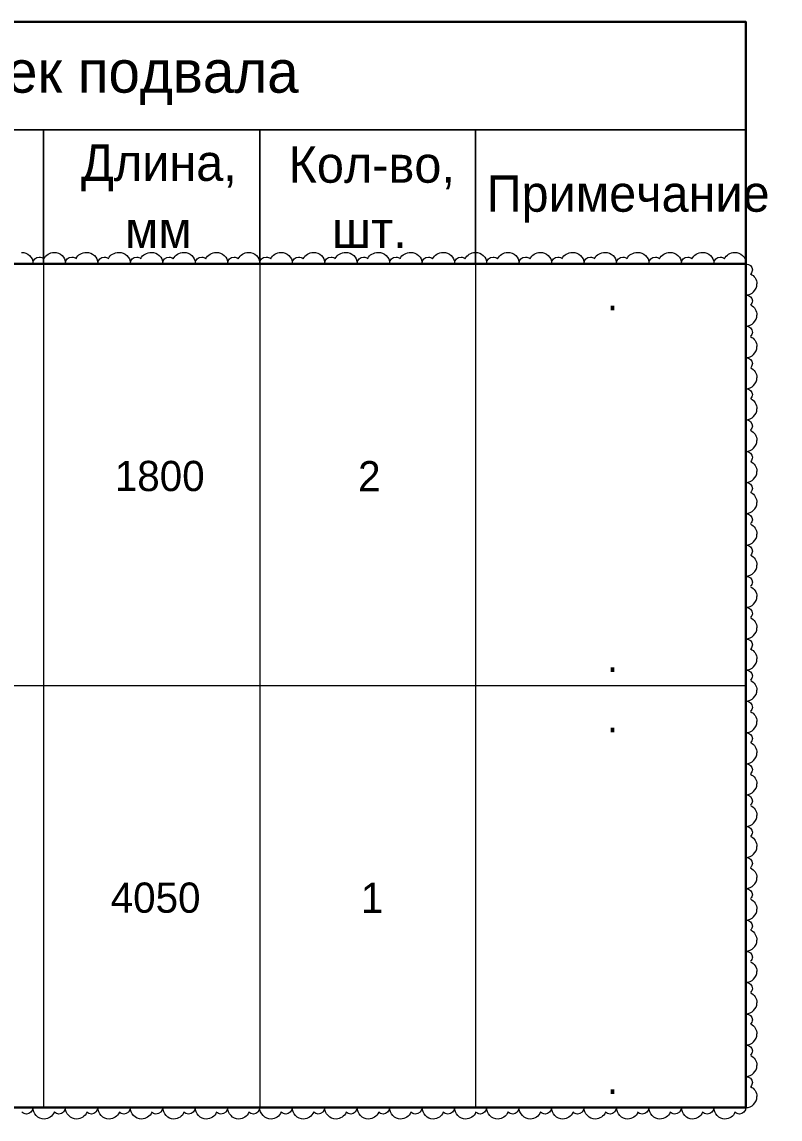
# Model space of a CAD drawing. Header units: millimetres. Extents: x -401725 to 250493, y 305116 to 802890.
# Drawn here: x -375124.191 to -375121.429, y 508964.129 to 508968.127 of the extents above; entities that cross this region are included whole.
import ezdxf

# ---------------------------------------------------------------- set-up
doc = ezdxf.new("R2010")
doc.units = ezdxf.units.MM
doc.layers.add('PDF _Геометрия', color=7, linetype='Continuous', true_color=0x1d1d1d)
doc.layers.add('PDF _Текст', color=7, linetype='Continuous')

msp = doc.modelspace()

# ---------------------------------------------------------------- linework, layer by layer
at = {"layer": 'PDF _Геометрия', "color": 7, "lineweight": 30}
msp.add_lwpolyline([(-375128.049464279, 508968.1271174084), (-375121.5530619624, 508968.1271174084)], close=True, dxfattribs=at)
for points in [[(-375121.5530619624, 508964.1705964801), (-375121.5530619624, 508967.7337848211), (-375121.5530619624, 508968.1271021496), (-375121.5530619624, 508967.7337848211), (-375121.5530619624, 508967.2454713581)], [(-375121.5530619624, 508967.245451013), (-375128.049464279, 508967.245451013)], [(-375121.5530619624, 508964.1704506739), (-375128.049464279, 508964.1704506739)]]:
    msp.add_lwpolyline(points, dxfattribs=at)
at = {"layer": 'PDF _Геометрия', "color": 7, "lineweight": 9}
for points in [[(-375121.5533256003, 508967.7337848211), (-375128.049727917, 508967.7337848211)], [(-375124.1130612164, 508967.2454713581), (-375124.1130612164, 508967.7337848211)], [(-375123.3247277474, 508967.2454713581), (-375123.3247277474, 508967.7337848211)], [(-375122.5380608772, 508967.2454713581), (-375122.5380608772, 508967.7337848211)]]:
    msp.add_lwpolyline(points, close=True, dxfattribs=at)
for points in [[(-375121.5530619624, 508967.245451013), (-375122.5380218826, 508967.245451013), (-375123.3246565397, 508967.245451013), (-375124.1129577957, 508967.245451013), (-375127.4594882861, 508967.245451013), (-375128.049464279, 508967.245451013)], [(-375124.1130612164, 508967.245451013), (-375124.1130612164, 508965.7071802746)], [(-375123.3247277474, 508967.245451013), (-375123.3247277474, 508965.7071802746)], [(-375122.5380608772, 508967.245451013), (-375122.5380608772, 508965.7071802746)], [(-375121.5530619624, 508965.707117544), (-375122.5380218826, 508965.707117544), (-375123.3246565397, 508965.707117544), (-375124.1129577957, 508965.707117544), (-375127.4594882861, 508965.707117544), (-375128.049464279, 508965.707117544)], [(-375124.1130612164, 508965.707117544), (-375124.1130612164, 508964.1705134045)], [(-375123.3247277474, 508965.707117544), (-375123.3247277474, 508964.1705134045)], [(-375122.5380608772, 508965.707117544), (-375122.5380608772, 508964.1705134045)]]:
    msp.add_lwpolyline(points, dxfattribs=at)
at = {"layer": 'PDF _Геометрия', "color": 1, "lineweight": 9}
for points in [[(-375124.1513972285, 508967.2471193073), (-375124.1513972285, 508967.2454527084)], [(-375124.0330644716, 508967.2471193073), (-375124.0330644716, 508967.2454527084)], [(-375123.914730867, 508967.2471176118), (-375123.914730867, 508967.245451013)], [(-375123.7963972624, 508967.2471176118), (-375123.7963972624, 508967.245451013)], [(-375123.6780645055, 508967.2471176118), (-375123.6780645055, 508967.245451013)], [(-375123.5597309009, 508967.2471193073), (-375123.5597309009, 508967.2454527084)], [(-375123.4413972963, 508967.2471193073), (-375123.4413972963, 508967.2454527084)], [(-375123.3247311382, 508967.2471193073), (-375123.3247311382, 508967.2454527084)], [(-375123.2063975336, 508967.2471193073), (-375123.2063975336, 508967.2454527084)], [(-375123.088063929, 508967.2471193073), (-375123.088063929, 508967.2454527084)], [(-375122.9697311721, 508967.2471176118), (-375122.9697311721, 508967.245451013)], [(-375122.8513975675, 508967.2471176118), (-375122.8513975675, 508967.245451013)], [(-375122.733063963, 508967.2471176118), (-375122.733063963, 508967.245451013)], [(-375122.614731206, 508967.2471193073), (-375122.614731206, 508967.2454527084)], [(-375122.4980642003, 508967.2471193073), (-375122.4980642003, 508967.2454527084)], [(-375122.3797305957, 508967.2471193073), (-375122.3797305957, 508967.2454527084)], [(-375122.2613969911, 508967.2471193073), (-375122.2613969911, 508967.2454527084)], [(-375122.1430650819, 508967.2471176118), (-375122.1430650819, 508967.245451013)], [(-375122.0247314773, 508967.2471176118), (-375122.0247314773, 508967.245451013)], [(-375121.9063978727, 508967.2471176118), (-375121.9063978727, 508967.245451013)], [(-375121.7880642681, 508967.2471193073), (-375121.7880642681, 508967.2454527084)], [(-375121.6697306635, 508967.2471193073), (-375121.6697306635, 508967.2454527084)], [(-375121.5530636578, 508967.2471193073), (-375121.5530636578, 508967.2454527084)], [(-375121.5530619624, 508967.245451013), (-375121.5530619624, 508967.245451013)], [(-375121.5530602669, 508967.1321205958), (-375121.5530602669, 508967.1321205958)], [(-375121.5530602669, 508967.0187867878), (-375121.5530602669, 508967.0187867878)], [(-375121.5530602669, 508966.9037880762), (-375121.5530602669, 508966.9037880762)], [(-375121.5530602669, 508966.7904542682), (-375121.5530602669, 508966.7904542682)], [(-375121.5530602669, 508966.6771204601), (-375121.5530602669, 508966.6771204601)], [(-375121.5530602669, 508966.5621217487), (-375121.5530602669, 508966.5621217487)], [(-375121.5530602669, 508966.4487879406), (-375121.5530602669, 508966.4487879406)], [(-375121.5530602669, 508966.3354541326), (-375121.5530602669, 508966.3354541326)], [(-375121.5530602669, 508966.2204537257), (-375121.5530602669, 508966.2204537257)], [(-375121.5530602669, 508966.1071216131), (-375121.5530602669, 508966.1071216131)], [(-375121.5530602669, 508965.993787805), (-375121.5530602669, 508965.993787805)], [(-375121.5530602669, 508965.8787873981), (-375121.5530602669, 508965.8787873981)], [(-375121.5530602669, 508965.76545359), (-375121.5530602669, 508965.76545359)], [(-375121.5530602669, 508965.6521214774), (-375121.5530602669, 508965.6521214774)], [(-375121.5530602669, 508965.5371210705), (-375121.5530602669, 508965.5371210705)], [(-375121.5530602669, 508965.4237872625), (-375121.5530602669, 508965.4237872625)], [(-375121.5530602669, 508965.3104551498), (-375121.5530602669, 508965.3104551498)], [(-375121.5530602669, 508965.1954547429), (-375121.5530602669, 508965.1954547429)], [(-375121.5530602669, 508965.0821209349), (-375121.5530602669, 508965.0821209349)], [(-375121.5530602669, 508964.9687871268), (-375121.5530602669, 508964.9687871268)], [(-375121.5530602669, 508964.8537884153), (-375121.5530602669, 508964.8537884153)], [(-375121.5530602669, 508964.7404546073), (-375121.5530602669, 508964.7404546073)], [(-375121.5530602669, 508964.6271207992), (-375121.5530602669, 508964.6271207992)], [(-375121.5530602669, 508964.5121203923), (-375121.5530602669, 508964.5121203923)], [(-375121.5530602669, 508964.3987882797), (-375121.5530602669, 508964.3987882797)], [(-375121.5530602669, 508964.2837878728), (-375121.5530602669, 508964.2837878728)]]:
    msp.add_lwpolyline(points, dxfattribs=at)
for centre, radius, start, end in [((-375121.553613129, 508967.1726718303), 0.04055500310892586, 270.7811033141077, 359.2188966858923), ((-375121.553613129, 508967.0593380223), 0.04055500310859642, 270.7811033107729, 359.2188966858923), ((-375121.553613129, 508966.9443393108), 0.04055500310892051, 270.7811033141077, 359.2188966858923), ((-375121.553613129, 508966.8310055027), 0.04055500310982549, 270.7811033141077, 359.2188966858923), ((-375121.553613129, 508966.7176716946), 0.04055500310896413, 270.7811033141077, 359.2188966858923), ((-375121.553613129, 508966.6026729832), 0.04055500310804851, 270.7811033107729, 359.2188966892271), ((-375121.553613129, 508966.4893391751), 0.04055500310895878, 270.7811033141077, 359.2188966858923), ((-375121.553613129, 508966.3760053671), 0.04055500310835984, 270.7811033107729, 359.2188966892271), ((-375121.553613129, 508966.2610049602), 0.04055500310884039, 270.7811033141077, 359.2188966892271), ((-375121.553613129, 508966.1476728476), 0.04055500310897259, 270.7811033141077, 359.2188966892271), ((-375121.553613129, 508966.0343390395), 0.04055500310864316, 270.7811033107729, 359.2188966858923), ((-375121.553613129, 508965.9193386326), 0.04055500310912368, 270.7811033141077, 359.2188966858923), ((-375121.553613129, 508965.8060048245), 0.04055500310852824, 270.7811033107729, 359.2188966892271), ((-375121.553613129, 508965.6926727119), 0.04055500310928038, 270.7811033141077, 359.2188966858923), ((-375121.553613129, 508965.577672305), 0.04055500310852289, 270.7811033107729, 359.2188966892271), ((-375121.553613129, 508965.464338497), 0.0405550031085456, 270.7811033107729, 359.2188966892271), ((-375121.553613129, 508965.3510063844), 0.04055500310867603, 270.7811033107729, 359.2188966892271), ((-375121.553613129, 508965.2360059774), 0.04055500310880616, 270.7811033141077, 359.2188966858923), ((-375121.553613129, 508965.1226721694), 0.04055500310856119, 270.7811033107729, 359.2188966892271), ((-375121.553613129, 508965.0093383613), 0.04055500310884986, 270.7811033141077, 359.2188966858923), ((-375121.553613129, 508964.8943396498), 0.04055500310944165, 270.7811033141077, 359.2188966858923), ((-375121.553613129, 508964.7810058418), 0.0405550031088445, 270.7811033141077, 359.2188966858923), ((-375121.553613129, 508964.6676720338), 0.04055500310824907, 270.7811033107729, 359.2188966892271), ((-375121.553613129, 508964.5526716269), 0.04055500310872428, 270.7811033107729, 359.2188966892271), ((-375121.553613129, 508964.4393395142), 0.0405550031091295, 270.7811033141077, 359.2188966858923), ((-375121.553613129, 508964.3243391073), 0.04055500310871891, 270.7811033107729, 359.2188966892271), ((-375121.553613129, 508964.2110052992), 0.04055500310901113, 270.7811033141077, 359.2188966858923)]:
    msp.add_arc(centre, radius, start, end, dxfattribs=at)
for points in [[(-375124.1930621997, 508967.2871176797), (-375124.1697298158, 508967.2871176797), (-375124.1513972285, 508967.2704516912), (-375124.1513972285, 508967.2471193073)], [(-375124.1113946175, 508967.2637852958), (-375124.1047282221, 508967.2787846854), (-375124.0897288325, 508967.2871176797), (-375124.0747294428, 508967.2871176797)], [(-375124.0747294428, 508967.2871176797), (-375124.0513970589, 508967.2871176797), (-375124.0330644716, 508967.2704516912), (-375124.0330644716, 508967.2471193073)], [(-375123.9947276118, 508967.2654501992), (-375123.9880612164, 508967.27878299), (-375123.9730618267, 508967.2871159842), (-375123.9563958382, 508967.2871159842)], [(-375123.9563958382, 508967.2871159842), (-375123.9347300532, 508967.2871159842), (-375123.914730867, 508967.2704499958), (-375123.914730867, 508967.2471176118)], [(-375123.8763940071, 508967.2654501992), (-375123.8697276118, 508967.27878299), (-375123.8547282221, 508967.2871159842), (-375123.8380622336, 508967.2871159842)], [(-375123.8380622336, 508967.2871159842), (-375123.8163964485, 508967.2871159842), (-375123.7963972624, 508967.2704499958), (-375123.7963972624, 508967.2471176118)], [(-375123.7580612503, 508967.2654501992), (-375123.7513948549, 508967.27878299), (-375123.7363954652, 508967.2871159842), (-375123.7197294767, 508967.2871159842)], [(-375123.7197294767, 508967.2871159842), (-375123.6980636917, 508967.2871159842), (-375123.6780645055, 508967.2704499958), (-375123.6780645055, 508967.2471176118)], [(-375123.6397276457, 508967.2637852958), (-375123.6330612503, 508967.2787846854), (-375123.6180618606, 508967.2871176797), (-375123.6013958721, 508967.2871176797)], [(-375123.6013958721, 508967.2871176797), (-375123.5797300871, 508967.2871176797), (-375123.5597309009, 508967.2704516912), (-375123.5597309009, 508967.2471193073)], [(-375123.5213940411, 508967.2637852958), (-375123.5147276457, 508967.2787846854), (-375123.499728256, 508967.2871176797), (-375123.4830622675, 508967.2871176797)], [(-375123.4830622675, 508967.2871176797), (-375123.4613964825, 508967.2871176797), (-375123.4413972963, 508967.2704516912), (-375123.4413972963, 508967.2471193073)], [(-375123.4030612842, 508967.2637852958), (-375123.3963948888, 508967.2787846854), (-375123.3813954991, 508967.2871176797), (-375123.3663961095, 508967.2871176797)], [(-375123.3663961095, 508967.2871176797), (-375123.3430637256, 508967.2871176797), (-375123.3247311382, 508967.2704516912), (-375123.3247311382, 508967.2471193073)], [(-375123.2847276796, 508967.2637852958), (-375123.2780612842, 508967.2787846854), (-375123.2630618945, 508967.2871176797), (-375123.2480625049, 508967.2871176797)], [(-375123.2480625049, 508967.2871176797), (-375123.224730121, 508967.2871176797), (-375123.2063975336, 508967.2704516912), (-375123.2063975336, 508967.2471193073)], [(-375123.166394075, 508967.2637852958), (-375123.1597276796, 508967.2787846854), (-375123.1447282899, 508967.2871176797), (-375123.1297289003, 508967.2871176797)], [(-375123.1297289003, 508967.2871176797), (-375123.1063965164, 508967.2871176797), (-375123.088063929, 508967.2704516912), (-375123.088063929, 508967.2471193073)], [(-375123.049727917, 508967.2654501992), (-375123.0430615215, 508967.27878299), (-375123.0280621319, 508967.2871159842), (-375123.0113961434, 508967.2871159842)], [(-375123.0113961434, 508967.2871159842), (-375122.9897303584, 508967.2871159842), (-375122.9697311721, 508967.2704499958), (-375122.9697311721, 508967.2471176118)], [(-375122.9313943123, 508967.2654501992), (-375122.924727917, 508967.27878299), (-375122.9097285273, 508967.2871159842), (-375122.8930625388, 508967.2871159842)], [(-375122.8930625388, 508967.2871159842), (-375122.8713967537, 508967.2871159842), (-375122.8513975675, 508967.2704499958), (-375122.8513975675, 508967.2471176118)], [(-375122.8130607077, 508967.2654501992), (-375122.8063943123, 508967.27878299), (-375122.7913949226, 508967.2871159842), (-375122.7747289342, 508967.2871159842)], [(-375122.7747289342, 508967.2871159842), (-375122.7530631491, 508967.2871159842), (-375122.733063963, 508967.2704499958), (-375122.733063963, 508967.2471176118)], [(-375122.6947279508, 508967.2637852958), (-375122.6880615554, 508967.2787846854), (-375122.6730621658, 508967.2871176797), (-375122.6563961773, 508967.2871176797)], [(-375122.6563961773, 508967.2871176797), (-375122.6347303923, 508967.2871176797), (-375122.614731206, 508967.2704516912), (-375122.614731206, 508967.2471193073)], [(-375122.5763943463, 508967.2637852958), (-375122.5697279508, 508967.2787846854), (-375122.5547285612, 508967.2871176797), (-375122.5397291715, 508967.2871176797)], [(-375122.5397291715, 508967.2871176797), (-375122.5163967877, 508967.2871176797), (-375122.4980642003, 508967.2704516912), (-375122.4980642003, 508967.2471193073)], [(-375122.4580607417, 508967.2637852958), (-375122.4513943463, 508967.2787846854), (-375122.4363949566, 508967.2871176797), (-375122.421395567, 508967.2871176797)], [(-375122.421395567, 508967.2871176797), (-375122.3980631831, 508967.2871176797), (-375122.3797305957, 508967.2704516912), (-375122.3797305957, 508967.2471193073)], [(-375122.339727137, 508967.2637852958), (-375122.3330607417, 508967.2787846854), (-375122.318061352, 508967.2871176797), (-375122.3030619624, 508967.2871176797)], [(-375122.3030619624, 508967.2871176797), (-375122.2797295784, 508967.2871176797), (-375122.2613969911, 508967.2704516912), (-375122.2613969911, 508967.2471193073)], [(-375122.2230618267, 508967.2654501992), (-375122.2163954313, 508967.27878299), (-375122.2013960417, 508967.2871159842), (-375122.1847300532, 508967.2871159842)], [(-375122.1847300532, 508967.2871159842), (-375122.1630642681, 508967.2871159842), (-375122.1430650819, 508967.2704499958), (-375122.1430650819, 508967.2471176118)], [(-375122.1047282221, 508967.2654501992), (-375122.0980618267, 508967.27878299), (-375122.0830624371, 508967.2871159842), (-375122.0663964485, 508967.2871159842)], [(-375122.0663964485, 508967.2871159842), (-375122.0447306635, 508967.2871159842), (-375122.0247314773, 508967.2704499958), (-375122.0247314773, 508967.2471176118)], [(-375121.9863946175, 508967.2654501992), (-375121.9797282221, 508967.27878299), (-375121.9647288325, 508967.2871159842), (-375121.9480628439, 508967.2871159842)], [(-375121.9480628439, 508967.2871159842), (-375121.9263970589, 508967.2871159842), (-375121.9063978727, 508967.2704499958), (-375121.9063978727, 508967.2471176118)], [(-375121.8680610129, 508967.2637852958), (-375121.8613946175, 508967.2787846854), (-375121.8463952278, 508967.2871176797), (-375121.8297292393, 508967.2871176797)], [(-375121.8297292393, 508967.2871176797), (-375121.8080634543, 508967.2871176797), (-375121.7880642681, 508967.2704516912), (-375121.7880642681, 508967.2471193073)], [(-375121.7497274083, 508967.2637852958), (-375121.7430610129, 508967.2787846854), (-375121.7280616232, 508967.2871176797), (-375121.7113956347, 508967.2871176797)], [(-375121.7113956347, 508967.2871176797), (-375121.6897298497, 508967.2871176797), (-375121.6697306635, 508967.2704516912), (-375121.6697306635, 508967.2471193073)], [(-375121.6313938037, 508967.2637852958), (-375121.6247274083, 508967.2787846854), (-375121.6097280186, 508967.2871176797), (-375121.594728629, 508967.2871176797)], [(-375121.594728629, 508967.2871176797), (-375121.5713962451, 508967.2871176797), (-375121.5530636578, 508967.2704516912), (-375121.5530636578, 508967.2471193073)], [(-375124.1513972285, 508967.2471193073), (-375124.1513972285, 508967.260452098), (-375124.1413976353, 508967.2704516912), (-375124.1280648445, 508967.2704516912)], [(-375124.1513972285, 508967.2454527084), (-375124.1513972285, 508967.2471193073), (-375124.1513972285, 508967.2471193073), (-375124.1513972285, 508967.2471193073)], [(-375124.1280648445, 508967.2704516912), (-375124.1213984492, 508967.2704516912), (-375124.1163986526, 508967.2687850923), (-375124.111398856, 508967.2654518946)], [(-375124.0330644716, 508967.2471193073), (-375124.0330644716, 508967.260452098), (-375124.0230648785, 508967.2704516912), (-375124.0097320877, 508967.2704516912)], [(-375124.0330644716, 508967.2454527084), (-375124.0330644716, 508967.2471193073), (-375124.0330644716, 508967.2471193073), (-375124.0330644716, 508967.2471193073)], [(-375124.0097320877, 508967.2704516912), (-375124.0030656923, 508967.2704516912), (-375123.9980658957, 508967.2687850923), (-375123.9930660992, 508967.2654518946)], [(-375123.914730867, 508967.2471176118), (-375123.914730867, 508967.2604504026), (-375123.9047312739, 508967.2704499958), (-375123.8913984831, 508967.2704499958)], [(-375123.914730867, 508967.245451013), (-375123.914730867, 508967.2471176118), (-375123.914730867, 508967.2471176118), (-375123.914730867, 508967.2471176118)], [(-375123.8913984831, 508967.2704499958), (-375123.8863986865, 508967.2704499958), (-375123.8797322911, 508967.2687833969), (-375123.8763990934, 508967.2637836004)], [(-375123.7963972624, 508967.2471176118), (-375123.7963972624, 508967.2604504026), (-375123.7863976692, 508967.2704499958), (-375123.7730648785, 508967.2704499958)], [(-375123.7963972624, 508967.245451013), (-375123.7963972624, 508967.2471176118), (-375123.7963972624, 508967.2471176118), (-375123.7963972624, 508967.2471176118)], [(-375123.7730648785, 508967.2704499958), (-375123.7680650819, 508967.2704499958), (-375123.7613986865, 508967.2687833969), (-375123.7580654888, 508967.2637836004)], [(-375123.6780645055, 508967.2471176118), (-375123.6780645055, 508967.2604504026), (-375123.6680649124, 508967.2704499958), (-375123.6547321216, 508967.2704499958)], [(-375123.6780645055, 508967.245451013), (-375123.6780645055, 508967.2471176118), (-375123.6780645055, 508967.2471176118), (-375123.6780645055, 508967.2471176118)], [(-375123.6547321216, 508967.2704499958), (-375123.649732325, 508967.2704499958), (-375123.6447325285, 508967.2687833969), (-375123.6397327319, 508967.2654501992)], [(-375123.5597309009, 508967.2471193073), (-375123.5597309009, 508967.260452098), (-375123.5497313078, 508967.2704516912), (-375123.536398517, 508967.2704516912)], [(-375123.5597309009, 508967.2454527084), (-375123.5597309009, 508967.2471193073), (-375123.5597309009, 508967.2471193073), (-375123.5597309009, 508967.2471193073)], [(-375123.536398517, 508967.2704516912), (-375123.5313987204, 508967.2704516912), (-375123.5263989239, 508967.2687850923), (-375123.5213991273, 508967.2654518946)], [(-375123.4413972963, 508967.2471193073), (-375123.4413972963, 508967.260452098), (-375123.4313977032, 508967.2704516912), (-375123.4180649124, 508967.2704516912)], [(-375123.4413972963, 508967.2454527084), (-375123.4413972963, 508967.2471193073), (-375123.4413972963, 508967.2471193073), (-375123.4413972963, 508967.2471193073)], [(-375123.4180649124, 508967.2704516912), (-375123.4130651158, 508967.2704516912), (-375123.4080653193, 508967.2687850923), (-375123.4030655227, 508967.2654518946)], [(-375123.3247311382, 508967.2471193073), (-375123.3247311382, 508967.260452098), (-375123.3147315451, 508967.2704516912), (-375123.3013987544, 508967.2704516912)], [(-375123.3247311382, 508967.2454527084), (-375123.3247311382, 508967.2471193073), (-375123.3247311382, 508967.2471193073), (-375123.3247311382, 508967.2471193073)], [(-375123.3013987544, 508967.2704516912), (-375123.2947323589, 508967.2704516912), (-375123.2897325624, 508967.2687850923), (-375123.2847327658, 508967.2654518946)], [(-375123.2063975336, 508967.2471193073), (-375123.2063975336, 508967.260452098), (-375123.1963979405, 508967.2704516912), (-375123.1830651497, 508967.2704516912)], [(-375123.2063975336, 508967.2454527084), (-375123.2063975336, 508967.2471193073), (-375123.2063975336, 508967.2471193073), (-375123.2063975336, 508967.2471193073)], [(-375123.1830651497, 508967.2704516912), (-375123.1763987544, 508967.2704516912), (-375123.1713989578, 508967.2687850923), (-375123.1663991612, 508967.2654518946)], [(-375123.088063929, 508967.2471193073), (-375123.088063929, 508967.260452098), (-375123.0780643359, 508967.2704516912), (-375123.0647315451, 508967.2704516912)], [(-375123.088063929, 508967.2454527084), (-375123.088063929, 508967.2471193073), (-375123.088063929, 508967.2471193073), (-375123.088063929, 508967.2471193073)], [(-375123.0647315451, 508967.2704516912), (-375123.0597317486, 508967.2704516912), (-375123.0530653532, 508967.2687850923), (-375123.0497321555, 508967.2637852958)], [(-375122.9697311721, 508967.2471176118), (-375122.9697311721, 508967.2604504026), (-375122.9597315791, 508967.2704499958), (-375122.9463987882, 508967.2704499958)], [(-375122.9697311721, 508967.245451013), (-375122.9697311721, 508967.2471176118), (-375122.9697311721, 508967.2471176118), (-375122.9697311721, 508967.2471176118)], [(-375122.9463987882, 508967.2704499958), (-375122.9413989917, 508967.2704499958), (-375122.9347325963, 508967.2687833969), (-375122.9313993986, 508967.2637836004)], [(-375122.8513975675, 508967.2471176118), (-375122.8513975675, 508967.2604504026), (-375122.8413979744, 508967.2704499958), (-375122.8280651837, 508967.2704499958)], [(-375122.8513975675, 508967.245451013), (-375122.8513975675, 508967.2471176118), (-375122.8513975675, 508967.2471176118), (-375122.8513975675, 508967.2471176118)], [(-375122.8280651837, 508967.2704499958), (-375122.8230653871, 508967.2704499958), (-375122.8163989917, 508967.2687833969), (-375122.813065794, 508967.2637836004)], [(-375122.733063963, 508967.2471176118), (-375122.733063963, 508967.2604504026), (-375122.7230643698, 508967.2704499958), (-375122.7097315791, 508967.2704499958)], [(-375122.733063963, 508967.245451013), (-375122.733063963, 508967.2471176118), (-375122.733063963, 508967.2471176118), (-375122.733063963, 508967.2471176118)], [(-375122.7097315791, 508967.2704499958), (-375122.7047317825, 508967.2704499958), (-375122.6997319859, 508967.2687833969), (-375122.6947321894, 508967.2654501992)], [(-375122.614731206, 508967.2471193073), (-375122.614731206, 508967.260452098), (-375122.604731613, 508967.2704516912), (-375122.5913988221, 508967.2704516912)], [(-375122.614731206, 508967.2454527084), (-375122.614731206, 508967.2471193073), (-375122.614731206, 508967.2471193073), (-375122.614731206, 508967.2471193073)], [(-375122.5913988221, 508967.2704516912), (-375122.5863990256, 508967.2704516912), (-375122.5813992291, 508967.2687850923), (-375122.5763994325, 508967.2654518946)], [(-375122.4980642003, 508967.2471193073), (-375122.4980642003, 508967.260452098), (-375122.4880646072, 508967.2704516912), (-375122.4747318164, 508967.2704516912)], [(-375122.4980642003, 508967.2454527084), (-375122.4980642003, 508967.2471193073), (-375122.4980642003, 508967.2471193073), (-375122.4980642003, 508967.2471193073)], [(-375122.4747318164, 508967.2704516912), (-375122.468065421, 508967.2704516912), (-375122.4630656245, 508967.2687850923), (-375122.4580658279, 508967.2654518946)], [(-375122.3797305957, 508967.2471193073), (-375122.3797305957, 508967.260452098), (-375122.3697310026, 508967.2704516912), (-375122.3563982118, 508967.2704516912)], [(-375122.3797305957, 508967.2454527084), (-375122.3797305957, 508967.2471193073), (-375122.3797305957, 508967.2471193073), (-375122.3797305957, 508967.2471193073)], [(-375122.3563982118, 508967.2704516912), (-375122.3497318164, 508967.2704516912), (-375122.3447320198, 508967.2687850923), (-375122.3397322233, 508967.2654518946)], [(-375122.2613969911, 508967.2471193073), (-375122.2613969911, 508967.260452098), (-375122.251397398, 508967.2704516912), (-375122.2380646072, 508967.2704516912)], [(-375122.2613969911, 508967.2454527084), (-375122.2613969911, 508967.2471193073), (-375122.2613969911, 508967.2471193073), (-375122.2613969911, 508967.2471193073)], [(-375122.2380646072, 508967.2704516912), (-375122.2313982118, 508967.2704516912), (-375122.2263984152, 508967.2687850923), (-375122.2213986187, 508967.2654518946)], [(-375122.1430650819, 508967.2471176118), (-375122.1430650819, 508967.2604504026), (-375122.1330654888, 508967.2704499958), (-375122.119732698, 508967.2704499958)], [(-375122.1430650819, 508967.245451013), (-375122.1430650819, 508967.2471176118), (-375122.1430650819, 508967.2471176118), (-375122.1430650819, 508967.2471176118)], [(-375122.119732698, 508967.2704499958), (-375122.1147329014, 508967.2704499958), (-375122.108066506, 508967.2687833969), (-375122.1047333084, 508967.2637836004)], [(-375122.0247314773, 508967.2471176118), (-375122.0247314773, 508967.2604504026), (-375122.0147318842, 508967.2704499958), (-375122.0013990934, 508967.2704499958)], [(-375122.0247314773, 508967.245451013), (-375122.0247314773, 508967.2471176118), (-375122.0247314773, 508967.2471176118), (-375122.0247314773, 508967.2471176118)], [(-375122.0013990934, 508967.2704499958), (-375121.9963992969, 508967.2704499958), (-375121.9897329014, 508967.2687833969), (-375121.9863997038, 508967.2637836004)], [(-375121.9063978727, 508967.2471176118), (-375121.9063978727, 508967.2604504026), (-375121.8963982796, 508967.2704499958), (-375121.8830654888, 508967.2704499958)], [(-375121.9063978727, 508967.245451013), (-375121.9063978727, 508967.2471176118), (-375121.9063978727, 508967.2471176118), (-375121.9063978727, 508967.2471176118)], [(-375121.8830654888, 508967.2704499958), (-375121.8780656923, 508967.2704499958), (-375121.8730658957, 508967.2687833969), (-375121.8680660992, 508967.2654501992)], [(-375121.7880642681, 508967.2471193073), (-375121.7880642681, 508967.260452098), (-375121.778064675, 508967.2704516912), (-375121.7647318842, 508967.2704516912)], [(-375121.7880642681, 508967.2454527084), (-375121.7880642681, 508967.2471193073), (-375121.7880642681, 508967.2471193073), (-375121.7880642681, 508967.2471193073)], [(-375121.7647318842, 508967.2704516912), (-375121.7597320877, 508967.2704516912), (-375121.7547322911, 508967.2687850923), (-375121.7497324946, 508967.2654518946)], [(-375121.6697306635, 508967.2471193073), (-375121.6697306635, 508967.260452098), (-375121.6597310704, 508967.2704516912), (-375121.6463982796, 508967.2704516912)], [(-375121.6697306635, 508967.2454527084), (-375121.6697306635, 508967.2471193073), (-375121.6697306635, 508967.2471193073), (-375121.6697306635, 508967.2471193073)], [(-375121.6463982796, 508967.2704516912), (-375121.6413984831, 508967.2704516912), (-375121.6363986865, 508967.2687850923), (-375121.6313988899, 508967.2654518946)], [(-375121.5530619624, 508967.245451013), (-375121.5397291715, 508967.245451013), (-375121.5297295784, 508967.2354514199), (-375121.5297295784, 508967.2237852279)], [(-375121.5363942784, 508967.2087841429), (-375121.5230614876, 508967.2021177475), (-375121.5130618945, 508967.1887849567), (-375121.5130618945, 508967.1721189682)], [(-375121.5297295784, 508967.2237852279), (-375121.5297295784, 508967.2187854314), (-375121.5330627761, 508967.2137856348), (-375121.534729375, 508967.2087858383)], [(-375121.5530602669, 508967.1321205958), (-375121.5397274761, 508967.1321205958), (-375121.529727883, 508967.1221210027), (-375121.529727883, 508967.1104548107)], [(-375121.529727883, 508967.1104548107), (-375121.529727883, 508967.1054550142), (-375121.5330610807, 508967.0987886188), (-375121.5363942784, 508967.0954554211)], [(-375121.5347276796, 508967.0954503348), (-375121.5213948888, 508967.0887839394), (-375121.5130618945, 508967.0737845498), (-375121.5130618945, 508967.0587851601)], [(-375121.5530602669, 508967.0187867878), (-375121.5397274761, 508967.0187867878), (-375121.529727883, 508967.0087871946), (-375121.529727883, 508966.9954544038)], [(-375121.529727883, 508966.9954544038), (-375121.529727883, 508966.9904546073), (-375121.5330610807, 508966.9854548107), (-375121.5363942784, 508966.9821216131)], [(-375121.5363942784, 508966.9804516233), (-375121.5230614876, 508966.9737852279), (-375121.5130618945, 508966.9604524372), (-375121.5130618945, 508966.9437864486)], [(-375121.5530602669, 508966.9037880762), (-375121.5397274761, 508966.9037880762), (-375121.529727883, 508966.8937884832), (-375121.529727883, 508966.8821222912)], [(-375121.529727883, 508966.8821222912), (-375121.529727883, 508966.8771224946), (-375121.5330610807, 508966.8721226981), (-375121.5347276796, 508966.8671229015)], [(-375121.5363942784, 508966.8671178153), (-375121.5230614876, 508966.8604514199), (-375121.5130618945, 508966.8471186291), (-375121.5130618945, 508966.8304526406)], [(-375121.5530602669, 508966.7904542682), (-375121.5397274761, 508966.7904542682), (-375121.529727883, 508966.7804546751), (-375121.529727883, 508966.7687884832)], [(-375121.529727883, 508966.7687884832), (-375121.529727883, 508966.7637886866), (-375121.5330610807, 508966.7571222912), (-375121.5363942784, 508966.7537890935)], [(-375121.5347276796, 508966.7537840072), (-375121.5213948888, 508966.7471176118), (-375121.5130618945, 508966.7321182222), (-375121.5130618945, 508966.7171188325)], [(-375121.5530602669, 508966.6771204601), (-375121.5397274761, 508966.6771204601), (-375121.529727883, 508966.6671208671), (-375121.529727883, 508966.6537880762)], [(-375121.529727883, 508966.6537880762), (-375121.529727883, 508966.6487882797), (-375121.5330610807, 508966.6437884832), (-375121.5363942784, 508966.6404552854)], [(-375121.5363942784, 508966.6387852958), (-375121.5230614876, 508966.6321189004), (-375121.5130618945, 508966.6187861096), (-375121.5130618945, 508966.6021201211)], [(-375121.5530602669, 508966.5621217487), (-375121.5397274761, 508966.5621217487), (-375121.529727883, 508966.5521221556), (-375121.529727883, 508966.5404559636)], [(-375121.5363942784, 508966.5254514877), (-375121.5230614876, 508966.5187850923), (-375121.5130618945, 508966.5054523015), (-375121.5130618945, 508966.488786313)], [(-375121.529727883, 508966.5404559636), (-375121.529727883, 508966.5354561671), (-375121.5330610807, 508966.5304563705), (-375121.5347276796, 508966.525456574)], [(-375121.5530602669, 508966.4487879406), (-375121.5397274761, 508966.4487879406), (-375121.529727883, 508966.4387883475), (-375121.529727883, 508966.4271221556)], [(-375121.529727883, 508966.4271221556), (-375121.529727883, 508966.422122359), (-375121.5330610807, 508966.4154559636), (-375121.5363942784, 508966.4121227659)], [(-375121.5347276796, 508966.4121176797), (-375121.5213948888, 508966.4054512843), (-375121.5130618945, 508966.3904518946), (-375121.5130618945, 508966.375452505)], [(-375121.5530602669, 508966.3354541326), (-375121.5397274761, 508966.3354541326), (-375121.529727883, 508966.3254545394), (-375121.529727883, 508966.3121217487)], [(-375121.529727883, 508966.3121217487), (-375121.529727883, 508966.3071219521), (-375121.5330610807, 508966.3021221556), (-375121.5363942784, 508966.2987889579)], [(-375121.5363942784, 508966.2971172727), (-375121.5230614876, 508966.2904508773), (-375121.5130618945, 508966.2771180866), (-375121.5130618945, 508966.260452098)], [(-375121.5530602669, 508966.2204537257), (-375121.5397274761, 508966.2204537257), (-375121.529727883, 508966.2104541326), (-375121.529727883, 508966.1987879406)], [(-375121.529727883, 508966.1987879406), (-375121.529727883, 508966.193788144), (-375121.5330610807, 508966.1887883475), (-375121.5347276796, 508966.183788551)], [(-375121.5363942784, 508966.1837851601), (-375121.5230614876, 508966.1771187647), (-375121.5130618945, 508966.1637859739), (-375121.5130618945, 508966.1471199854)], [(-375121.5530602669, 508966.1071216131), (-375121.5397274761, 508966.1071216131), (-375121.529727883, 508966.0971220199), (-375121.529727883, 508966.085455828)], [(-375121.529727883, 508966.085455828), (-375121.529727883, 508966.0804560314), (-375121.5330610807, 508966.073789636), (-375121.5363942784, 508966.0704564383)], [(-375121.5363942784, 508966.0687847532), (-375121.5230614876, 508966.0621183578), (-375121.5130618945, 508966.0487855671), (-375121.5130618945, 508966.0337861774)], [(-375121.5530602669, 508965.993787805), (-375121.5397274761, 508965.993787805), (-375121.529727883, 508965.9837882119), (-375121.529727883, 508965.9704554211)], [(-375121.529727883, 508965.9704554211), (-375121.529727883, 508965.9654556245), (-375121.5330610807, 508965.960455828), (-375121.5363942784, 508965.9571226303)], [(-375121.5363942784, 508965.9554509452), (-375121.5230614876, 508965.9487845498), (-375121.5130618945, 508965.935451759), (-375121.5130618945, 508965.9187857705)], [(-375121.5530602669, 508965.8787873981), (-375121.5397274761, 508965.8787873981), (-375121.529727883, 508965.868787805), (-375121.529727883, 508965.8571216131)], [(-375121.5363942784, 508965.8421171371), (-375121.5230614876, 508965.8354507417), (-375121.5130618945, 508965.8221179509), (-375121.5130618945, 508965.8054519624)], [(-375121.529727883, 508965.8571216131), (-375121.529727883, 508965.8521218165), (-375121.5330610807, 508965.8471220199), (-375121.5347276796, 508965.8421222234)], [(-375121.5530602669, 508965.76545359), (-375121.5397274761, 508965.76545359), (-375121.529727883, 508965.7554539969), (-375121.529727883, 508965.743787805)], [(-375121.529727883, 508965.743787805), (-375121.529727883, 508965.7387880085), (-375121.5330610807, 508965.7321216131), (-375121.5363942784, 508965.7287884153)], [(-375121.5363942784, 508965.7271184257), (-375121.5230614876, 508965.7204520302), (-375121.5130618945, 508965.7071192394), (-375121.5130618945, 508965.6921198498)], [(-375121.5530602669, 508965.6521214774), (-375121.5397274761, 508965.6521214774), (-375121.529727883, 508965.6421218843), (-375121.529727883, 508965.6287890935)], [(-375121.529727883, 508965.6287890935), (-375121.529727883, 508965.623789297), (-375121.5330610807, 508965.6187895004), (-375121.5363942784, 508965.6154563027)], [(-375121.5363942784, 508965.6137846176), (-375121.5230614876, 508965.6071182222), (-375121.5130618945, 508965.5937854314), (-375121.5130618945, 508965.5771194429)], [(-375121.5530602669, 508965.5371210705), (-375121.5397274761, 508965.5371210705), (-375121.529727883, 508965.5271214774), (-375121.529727883, 508965.5154552854)], [(-375121.529727883, 508965.5154552854), (-375121.529727883, 508965.5104554889), (-375121.5330610807, 508965.5037890935), (-375121.5363942784, 508965.5004558958)], [(-375121.5347276796, 508965.5004508095), (-375121.5213948888, 508965.4937844141), (-375121.5130618945, 508965.4787850245), (-375121.5130618945, 508965.4637856348)], [(-375121.5530602669, 508965.4237872625), (-375121.5397274761, 508965.4237872625), (-375121.529727883, 508965.4137876693), (-375121.529727883, 508965.4021214774)], [(-375121.529727883, 508965.4021214774), (-375121.529727883, 508965.3971216808), (-375121.5330610807, 508965.3904552854), (-375121.5363942784, 508965.3871220878)], [(-375121.5363942784, 508965.385452098), (-375121.5230614876, 508965.3787857026), (-375121.5130618945, 508965.3654529119), (-375121.5130618945, 508965.3504535222)], [(-375121.5530602669, 508965.3104551498), (-375121.5397274761, 508965.3104551498), (-375121.529727883, 508965.3004555567), (-375121.529727883, 508965.2871227659)], [(-375121.529727883, 508965.2871227659), (-375121.529727883, 508965.2821229694), (-375121.5330610807, 508965.2771231728), (-375121.5363942784, 508965.2737899751)], [(-375121.5363942784, 508965.27211829), (-375121.5230614876, 508965.2654518946), (-375121.5130618945, 508965.2521191038), (-375121.5130618945, 508965.2354531153)], [(-375121.5530602669, 508965.1954547429), (-375121.5397274761, 508965.1954547429), (-375121.529727883, 508965.1854551498), (-375121.529727883, 508965.1737889579)], [(-375121.529727883, 508965.1737889579), (-375121.529727883, 508965.1687891613), (-375121.5330610807, 508965.1621227659), (-375121.5363942784, 508965.1587895682)], [(-375121.5347276796, 508965.1587844819), (-375121.5213948888, 508965.1521180866), (-375121.5130618945, 508965.1371186969), (-375121.5130618945, 508965.1221193073)], [(-375121.5530602669, 508965.0821209349), (-375121.5397274761, 508965.0821209349), (-375121.529727883, 508965.0721213418), (-375121.529727883, 508965.0604551498)], [(-375121.529727883, 508965.0604551498), (-375121.529727883, 508965.0554553533), (-375121.5330610807, 508965.0487889579), (-375121.5363942784, 508965.0454557601)], [(-375121.5363942784, 508965.0437840751), (-375121.5230614876, 508965.0371176797), (-375121.5130618945, 508965.0237848889), (-375121.5130618945, 508965.0087854992)], [(-375121.5530602669, 508964.9687871268), (-375121.5397274761, 508964.9687871268), (-375121.529727883, 508964.9587875337), (-375121.529727883, 508964.9454547429)], [(-375121.529727883, 508964.9454547429), (-375121.529727883, 508964.9404549464), (-375121.5330610807, 508964.9354551498), (-375121.5363942784, 508964.9321219521)], [(-375121.5363942784, 508964.9304519624), (-375121.5230614876, 508964.9237855671), (-375121.5130618945, 508964.9104527762), (-375121.5130618945, 508964.8937867878)], [(-375121.5530602669, 508964.8537884153), (-375121.5397274761, 508964.8537884153), (-375121.529727883, 508964.8437888222), (-375121.529727883, 508964.8321226303)], [(-375121.529727883, 508964.8321226303), (-375121.529727883, 508964.8271228338), (-375121.5330610807, 508964.8204564383), (-375121.5363942784, 508964.8171232406)], [(-375121.5347276796, 508964.8171181544), (-375121.5213948888, 508964.810451759), (-375121.5130618945, 508964.7954523693), (-375121.5130618945, 508964.7804529797)], [(-375121.5530602669, 508964.7404546073), (-375121.5397274761, 508964.7404546073), (-375121.529727883, 508964.7304550142), (-375121.529727883, 508964.7187888222)], [(-375121.529727883, 508964.7187888222), (-375121.529727883, 508964.7137890257), (-375121.5330610807, 508964.7071226303), (-375121.5363942784, 508964.7037894326)], [(-375121.5363942784, 508964.7021177475), (-375121.5230614876, 508964.695451352), (-375121.5130618945, 508964.6821185613), (-375121.5130618945, 508964.6671191716)], [(-375121.5530602669, 508964.6271207992), (-375121.5397274761, 508964.6271207992), (-375121.529727883, 508964.6171212061), (-375121.529727883, 508964.6037884153)], [(-375121.529727883, 508964.6037884153), (-375121.529727883, 508964.5987886188), (-375121.5330610807, 508964.5937888222), (-375121.5363942784, 508964.5904556245)], [(-375121.5363942784, 508964.5887839394), (-375121.5230614876, 508964.582117544), (-375121.5130618945, 508964.5687847532), (-375121.5130618945, 508964.5521187647)], [(-375121.5530602669, 508964.5121203923), (-375121.5397274761, 508964.5121203923), (-375121.529727883, 508964.5021207992), (-375121.529727883, 508964.4904546073)], [(-375121.529727883, 508964.4904546073), (-375121.529727883, 508964.4854548107), (-375121.5330610807, 508964.4787884153), (-375121.5363942784, 508964.4754552176)], [(-375121.5347276796, 508964.4754518268), (-375121.5213948888, 508964.4687854314), (-375121.5130618945, 508964.4537860418), (-375121.5130618945, 508964.4387866521)], [(-375121.5530602669, 508964.3987882797), (-375121.5397274761, 508964.3987882797), (-375121.529727883, 508964.3887886866), (-375121.529727883, 508964.3771224946)], [(-375121.529727883, 508964.3771224946), (-375121.529727883, 508964.3721226981), (-375121.5330610807, 508964.3654563027), (-375121.5363942784, 508964.362123105)], [(-375121.5363942784, 508964.3604514199), (-375121.5230614876, 508964.3537850245), (-375121.5130618945, 508964.3404522337), (-375121.5130618945, 508964.3237862452)], [(-375121.5530602669, 508964.2837878728), (-375121.5397274761, 508964.2837878728), (-375121.529727883, 508964.2737882797), (-375121.529727883, 508964.2621220878)], [(-375121.5363942784, 508964.2471176118), (-375121.5230614876, 508964.2404512165), (-375121.5130618945, 508964.2271184257), (-375121.5130618945, 508964.2104524372)], [(-375121.529727883, 508964.2621220878), (-375121.529727883, 508964.2571222912), (-375121.5330610807, 508964.2521224946), (-375121.5347276796, 508964.2471226981)], [(-375124.1513912945, 508964.1704506739), (-375124.1513912945, 508964.1587844819), (-375124.1630574864, 508964.14711829), (-375124.1747236784, 508964.14711829)], [(-375124.1097263232, 508964.1287857026), (-375124.1330587071, 508964.1287857026), (-375124.1513912945, 508964.1487848889), (-375124.1513912945, 508964.1704506739)], [(-375124.0330576899, 508964.1704506739), (-375124.0330576899, 508964.1587844819), (-375124.0447238818, 508964.14711829), (-375124.0563900738, 508964.14711829)], [(-375123.9913927186, 508964.1287857026), (-375124.0147251025, 508964.1287857026), (-375124.0330576899, 508964.1487848889), (-375124.0330576899, 508964.1704506739)], [(-375123.9147240852, 508964.1704506739), (-375123.9147240852, 508964.1587844819), (-375123.9263902772, 508964.14711829), (-375123.9380564692, 508964.14711829)], [(-375123.873059114, 508964.1287857026), (-375123.8963914979, 508964.1287857026), (-375123.9147240852, 508964.1487848889), (-375123.9147240852, 508964.1704506739)], [(-375123.7963913284, 508964.1704506739), (-375123.7963913284, 508964.1587844819), (-375123.8080575203, 508964.14711829), (-375123.8197237123, 508964.14711829)], [(-375123.7547263571, 508964.1287857026), (-375123.778058741, 508964.1287857026), (-375123.7963913284, 508964.1487848889), (-375123.7963913284, 508964.1704506739)], [(-375123.6780433127, 508964.1704506739), (-375123.6780433127, 508964.1587844819), (-375123.6897095047, 508964.14711829), (-375123.7030422955, 508964.14711829)], [(-375123.6380449403, 508964.1287857026), (-375123.6597107254, 508964.1287857026), (-375123.6780433127, 508964.1487848889), (-375123.6780433127, 508964.1704506739)], [(-375123.5597147944, 508964.1704506739), (-375123.5597147944, 508964.1587844819), (-375123.5713809863, 508964.14711829), (-375123.5847137771, 508964.14711829)], [(-375123.519716422, 508964.1287857026), (-375123.541382207, 508964.1287857026), (-375123.5597147944, 508964.1487848889), (-375123.5597147944, 508964.1704506739)], [(-375123.441386276, 508964.1704506739), (-375123.441386276, 508964.1587844819), (-375123.453052468, 508964.14711829), (-375123.4663852588, 508964.14711829)], [(-375123.4013879036, 508964.1287857026), (-375123.4230536887, 508964.1287857026), (-375123.441386276, 508964.1487848889), (-375123.441386276, 508964.1704506739)], [(-375123.3247243565, 508964.1704506739), (-375123.3247243565, 508964.1587844819), (-375123.3363905485, 508964.14711829), (-375123.3480567404, 508964.14711829)], [(-375123.2830593853, 508964.1287857026), (-375123.3063917692, 508964.1287857026), (-375123.3247243565, 508964.1487848889), (-375123.3247243565, 508964.1704506739)], [(-375123.2063907519, 508964.1704506739), (-375123.2063907519, 508964.1587844819), (-375123.2180569439, 508964.14711829), (-375123.2297231358, 508964.14711829)], [(-375123.1647257807, 508964.1287857026), (-375123.1880581646, 508964.1287857026), (-375123.2063907519, 508964.1487848889), (-375123.2063907519, 508964.1704506739)], [(-375123.0880579951, 508964.1704506739), (-375123.0880579951, 508964.1587844819), (-375123.099724187, 508964.14711829), (-375123.111390379, 508964.14711829)], [(-375123.0463930238, 508964.1287857026), (-375123.0697254077, 508964.1287857026), (-375123.0880579951, 508964.1487848889), (-375123.0880579951, 508964.1704506739)], [(-375122.9697243904, 508964.1704506739), (-375122.9697243904, 508964.1587844819), (-375122.9813905824, 508964.14711829), (-375122.9930567744, 508964.14711829)], [(-375122.9280594192, 508964.1287857026), (-375122.9513918031, 508964.1287857026), (-375122.9697243904, 508964.1487848889), (-375122.9697243904, 508964.1704506739)], [(-375122.8513763748, 508964.1704506739), (-375122.8513763748, 508964.1587844819), (-375122.8630425667, 508964.14711829), (-375122.8747087587, 508964.14711829)], [(-375122.8113780024, 508964.1287857026), (-375122.8330437874, 508964.1287857026), (-375122.8513763748, 508964.1487848889), (-375122.8513763748, 508964.1704506739)], [(-375122.7330478564, 508964.1704506739), (-375122.7330478564, 508964.1587844819), (-375122.7447140484, 508964.14711829), (-375122.7580468392, 508964.14711829)], [(-375122.693049484, 508964.1287857026), (-375122.7147152691, 508964.1287857026), (-375122.7330478564, 508964.1487848889), (-375122.7330478564, 508964.1704506739)], [(-375122.6147193381, 508964.1704506739), (-375122.6147193381, 508964.1587844819), (-375122.62638553, 508964.14711829), (-375122.6397183209, 508964.14711829)], [(-375122.5747209657, 508964.1287857026), (-375122.5963867508, 508964.1287857026), (-375122.6147193381, 508964.1487848889), (-375122.6147193381, 508964.1704506739)], [(-375122.4980574186, 508964.1704506739), (-375122.4980574186, 508964.1587844819), (-375122.5097236105, 508964.14711829), (-375122.5213898025, 508964.14711829)], [(-375122.4563924473, 508964.1287857026), (-375122.4797248312, 508964.1287857026), (-375122.4980574186, 508964.1487848889), (-375122.4980574186, 508964.1704506739)], [(-375122.379723814, 508964.1704506739), (-375122.379723814, 508964.1587844819), (-375122.3913900059, 508964.14711829), (-375122.4030561979, 508964.14711829)], [(-375122.3380588428, 508964.1287857026), (-375122.3613912266, 508964.1287857026), (-375122.379723814, 508964.1487848889), (-375122.379723814, 508964.1704506739)], [(-375122.2613902094, 508964.1704506739), (-375122.2613902094, 508964.1587844819), (-375122.2730564013, 508964.14711829), (-375122.2847225933, 508964.14711829)], [(-375122.2197252382, 508964.1287857026), (-375122.2430576221, 508964.1287857026), (-375122.2613902094, 508964.1487848889), (-375122.2613902094, 508964.1704506739)], [(-375122.1430583003, 508964.1704506739), (-375122.1430583003, 508964.1587844819), (-375122.1547244922, 508964.14711829), (-375122.1663906841, 508964.14711829)], [(-375122.101393329, 508964.1287857026), (-375122.1247257129, 508964.1287857026), (-375122.1430583003, 508964.1487848889), (-375122.1430583003, 508964.1704506739)], [(-375122.0247246956, 508964.1704506739), (-375122.0247246956, 508964.1587844819), (-375122.0363908876, 508964.14711829), (-375122.0480570795, 508964.14711829)], [(-375121.9830597244, 508964.1287857026), (-375122.0063921083, 508964.1287857026), (-375122.0247246956, 508964.1487848889), (-375122.0247246956, 508964.1704506739)], [(-375121.9063792231, 508964.1704540647), (-375121.9063792231, 508964.1587878728), (-375121.918045415, 508964.1471216808), (-375121.9313782058, 508964.1471216808)], [(-375121.8663808507, 508964.1287890935), (-375121.8880466357, 508964.1287890935), (-375121.9063792231, 508964.1487882797), (-375121.9063792231, 508964.1704540647)], [(-375121.7880507048, 508964.1704540647), (-375121.7880507048, 508964.1587878728), (-375121.7997168967, 508964.1471216808), (-375121.8130496875, 508964.1471216808)], [(-375121.7480523323, 508964.1287890935), (-375121.7697181174, 508964.1287890935), (-375121.7880507048, 508964.1487882797), (-375121.7880507048, 508964.1704540647)], [(-375121.6697221864, 508964.1704540647), (-375121.6697221864, 508964.1587878728), (-375121.6813883784, 508964.1471216808), (-375121.6947211691, 508964.1471216808)], [(-375121.629723814, 508964.1287890935), (-375121.6513895991, 508964.1287890935), (-375121.6697221864, 508964.1487882797), (-375121.6697221864, 508964.1704540647)], [(-375121.5530602669, 508964.1704540647), (-375121.5530602669, 508964.1587878728), (-375121.5647264589, 508964.1471216808), (-375121.5763926508, 508964.1471216808)], [(-375124.1747236784, 508964.14711829), (-375124.1813900738, 508964.14711829), (-375124.1863898703, 508964.1504514877), (-375124.1913896669, 508964.1537846854)], [(-375124.0730611485, 508964.1554512843), (-375124.0797275439, 508964.1387852958), (-375124.0947269336, 508964.1287857026), (-375124.1097263232, 508964.1287857026)], [(-375124.0563900738, 508964.14711829), (-375124.0630564692, 508964.14711829), (-375124.0680562657, 508964.1504514877), (-375124.0730560623, 508964.1537846854)], [(-375123.9547275439, 508964.1537846854), (-375123.9613939393, 508964.1387852958), (-375123.976393329, 508964.1287857026), (-375123.9913927186, 508964.1287857026)], [(-375123.9380564692, 508964.14711829), (-375123.9447228645, 508964.14711829), (-375123.9513892599, 508964.1504514877), (-375123.9547224577, 508964.1554512843)], [(-375123.8363939393, 508964.1537846854), (-375123.8430603347, 508964.1387852958), (-375123.8580597244, 508964.1287857026), (-375123.873059114, 508964.1287857026)], [(-375123.8197237123, 508964.14711829), (-375123.8263901077, 508964.14711829), (-375123.8330565031, 508964.1504514877), (-375123.8363897008, 508964.1554512843)], [(-375123.7180611824, 508964.1537846854), (-375123.7247275778, 508964.1387852958), (-375123.7397269675, 508964.1287857026), (-375123.7547263571, 508964.1287857026)], [(-375123.7030422955, 508964.14711829), (-375123.7097086909, 508964.14711829), (-375123.7147084874, 508964.1504514877), (-375123.719708284, 508964.1537846854)], [(-375123.6013797656, 508964.1537846854), (-375123.6063795622, 508964.1387852958), (-375123.6213789518, 508964.1287857026), (-375123.6380449403, 508964.1287857026)], [(-375123.5847137771, 508964.14711829), (-375123.5913801725, 508964.14711829), (-375123.596379969, 508964.1504514877), (-375123.6013797656, 508964.1537846854)], [(-375123.4830512473, 508964.1537846854), (-375123.4880510438, 508964.1387852958), (-375123.5030504335, 508964.1287857026), (-375123.519716422, 508964.1287857026)], [(-375123.4663852588, 508964.14711829), (-375123.4730516542, 508964.14711829), (-375123.4780514507, 508964.1504514877), (-375123.4830512473, 508964.1537846854)], [(-375123.364722729, 508964.1537846854), (-375123.3697225255, 508964.1387852958), (-375123.3847219151, 508964.1287857026), (-375123.4013879036, 508964.1287857026)], [(-375123.3480567404, 508964.14711829), (-375123.3547231358, 508964.14711829), (-375123.3597229324, 508964.1504514877), (-375123.364722729, 508964.1537846854)], [(-375123.2463942106, 508964.1554512843), (-375123.253060606, 508964.1387852958), (-375123.2680599957, 508964.1287857026), (-375123.2830593853, 508964.1287857026)], [(-375123.2297231358, 508964.14711829), (-375123.2363895312, 508964.14711829), (-375123.2413893278, 508964.1504514877), (-375123.2463891243, 508964.1537846854)], [(-375123.128060606, 508964.1554512843), (-375123.1347270014, 508964.1387852958), (-375123.1497263911, 508964.1287857026), (-375123.1647257807, 508964.1287857026)], [(-375123.111390379, 508964.14711829), (-375123.1180567744, 508964.14711829), (-375123.1230565709, 508964.1504514877), (-375123.1280563675, 508964.1537846854)], [(-375123.0097278491, 508964.1537846854), (-375123.0163942445, 508964.1387852958), (-375123.0313936342, 508964.1287857026), (-375123.0463930238, 508964.1287857026)], [(-375122.9930567744, 508964.14711829), (-375122.9997231697, 508964.14711829), (-375123.0063895651, 508964.1504514877), (-375123.0097227629, 508964.1554512843)], [(-375122.8913942445, 508964.1537846854), (-375122.8980606399, 508964.1387852958), (-375122.9130600296, 508964.1287857026), (-375122.9280594192, 508964.1287857026)], [(-375122.8747087587, 508964.14711829), (-375122.8813751541, 508964.14711829), (-375122.8880415495, 508964.1504514877), (-375122.8913747472, 508964.1554512843)], [(-375122.7747128277, 508964.1537846854), (-375122.7797126242, 508964.1387852958), (-375122.7947120139, 508964.1287857026), (-375122.8113780024, 508964.1287857026)], [(-375122.7580468392, 508964.14711829), (-375122.7647132346, 508964.14711829), (-375122.7697130311, 508964.1504514877), (-375122.7747128277, 508964.1537846854)], [(-375122.6563843093, 508964.1537846854), (-375122.6613841059, 508964.1387852958), (-375122.6763834956, 508964.1287857026), (-375122.693049484, 508964.1287857026)], [(-375122.6397183209, 508964.14711829), (-375122.6463847163, 508964.14711829), (-375122.6513845128, 508964.1504514877), (-375122.6563843093, 508964.1537846854)], [(-375122.538055791, 508964.1537846854), (-375122.5430555876, 508964.1387852958), (-375122.5580549772, 508964.1287857026), (-375122.5747209657, 508964.1287857026)], [(-375122.5213898025, 508964.14711829), (-375122.5280561979, 508964.14711829), (-375122.5330559944, 508964.1504514877), (-375122.538055791, 508964.1537846854)], [(-375122.4197272726, 508964.1554512843), (-375122.4263936681, 508964.1387852958), (-375122.4413930577, 508964.1287857026), (-375122.4563924473, 508964.1287857026)], [(-375122.4030561979, 508964.14711829), (-375122.4097225933, 508964.14711829), (-375122.4147223898, 508964.1504514877), (-375122.4197221864, 508964.1537846854)], [(-375122.3013936681, 508964.1554512843), (-375122.3080600635, 508964.1387852958), (-375122.3230594531, 508964.1287857026), (-375122.3380588428, 508964.1287857026)], [(-375122.2847225933, 508964.14711829), (-375122.2913889887, 508964.14711829), (-375122.2963887852, 508964.1504514877), (-375122.3013885818, 508964.1537846854)], [(-375122.1830600635, 508964.1537846854), (-375122.1897264589, 508964.1387852958), (-375122.2047258485, 508964.1287857026), (-375122.2197252382, 508964.1287857026)], [(-375122.1663906841, 508964.14711829), (-375122.1730570795, 508964.14711829), (-375122.1797234749, 508964.1504514877), (-375122.1830566726, 508964.1554512843)], [(-375122.0647281543, 508964.1537846854), (-375122.0713945497, 508964.1387852958), (-375122.0863939393, 508964.1287857026), (-375122.101393329, 508964.1287857026)], [(-375122.0480570795, 508964.14711829), (-375122.0547234749, 508964.14711829), (-375122.0613898703, 508964.1504514877), (-375122.064723068, 508964.1554512843)], [(-375121.9463945497, 508964.1537846854), (-375121.9530609451, 508964.1387852958), (-375121.9680603347, 508964.1287857026), (-375121.9830597244, 508964.1287857026)], [(-375121.9313782058, 508964.1471216808), (-375121.9380446012, 508964.1471216808), (-375121.9430443977, 508964.1504548786), (-375121.9480441943, 508964.1537880762)], [(-375121.829715676, 508964.1537880762), (-375121.8347154725, 508964.1387886866), (-375121.8497148622, 508964.1287890935), (-375121.8663808507, 508964.1287890935)], [(-375121.8130496875, 508964.1471216808), (-375121.8197160829, 508964.1471216808), (-375121.8247158795, 508964.1504548786), (-375121.829715676, 508964.1537880762)], [(-375121.7113871577, 508964.1537880762), (-375121.7163869542, 508964.1387886866), (-375121.7313863438, 508964.1287890935), (-375121.7480523323, 508964.1287890935)], [(-375121.6947211691, 508964.1471216808), (-375121.7013875645, 508964.1471216808), (-375121.7063873611, 508964.1504548786), (-375121.7113871577, 508964.1537880762)], [(-375121.5930586393, 508964.1537880762), (-375121.5980584358, 508964.1387886866), (-375121.6130578255, 508964.1287890935), (-375121.629723814, 508964.1287890935)], [(-375121.5763926508, 508964.1471216808), (-375121.5830590462, 508964.1471216808), (-375121.5880588428, 508964.1504548786), (-375121.5930586393, 508964.1537880762)]]:
    msp.add_open_spline(points, degree=3, dxfattribs=at)

# ---------------------------------------------------------------- texts
at = {"layer": 'PDF _Текст', "attachment_point": 4, "style": ''}
for s, insert, char_height in [('Ведомость перемычек подвала', (-375126.2047317825, 508967.9230319524), 0.1539211976859305), ('Длина,', (-375123.9763984152, 508967.5950620834), 0.132496310191022), ('Кол-во,', (-375123.2197311721, 508967.5950620834), 0.132496310191022), ('Примечание', (-375122.4980642003, 508967.4817299708), 0.132496310191022), ('мм', (-375123.816398144, 508967.3700627616), 0.132496310191022), ('шт.', (-375123.0613974997, 508967.3700627616), 0.132496310191022), ('.', (-375122.0597317486, 508967.1316492687), 0.1100871794753604), ('1800', (-375123.8530650141, 508966.4716489975), 0.1100871794753604), ('2', (-375122.9663810202, 508966.4716489975), 0.1100871794753604), ('.', (-375122.0597317486, 508965.8133144773), 0.1100871794753604), ('.', (-375122.0597317486, 508965.5933157998), 0.1100871794753604), ('4050', (-375123.8680644038, 508964.9349812797), 0.1100871794753604), ('1', (-375122.9563805794, 508964.9349812797), 0.1100871794753604), ('.', (-375122.0597317486, 508964.2749810084), 0.1100871794753604)]:
    msp.add_mtext(s, dxfattribs=dict(at, insert=insert, char_height=char_height))

doc.saveas('drawing.dxf')
